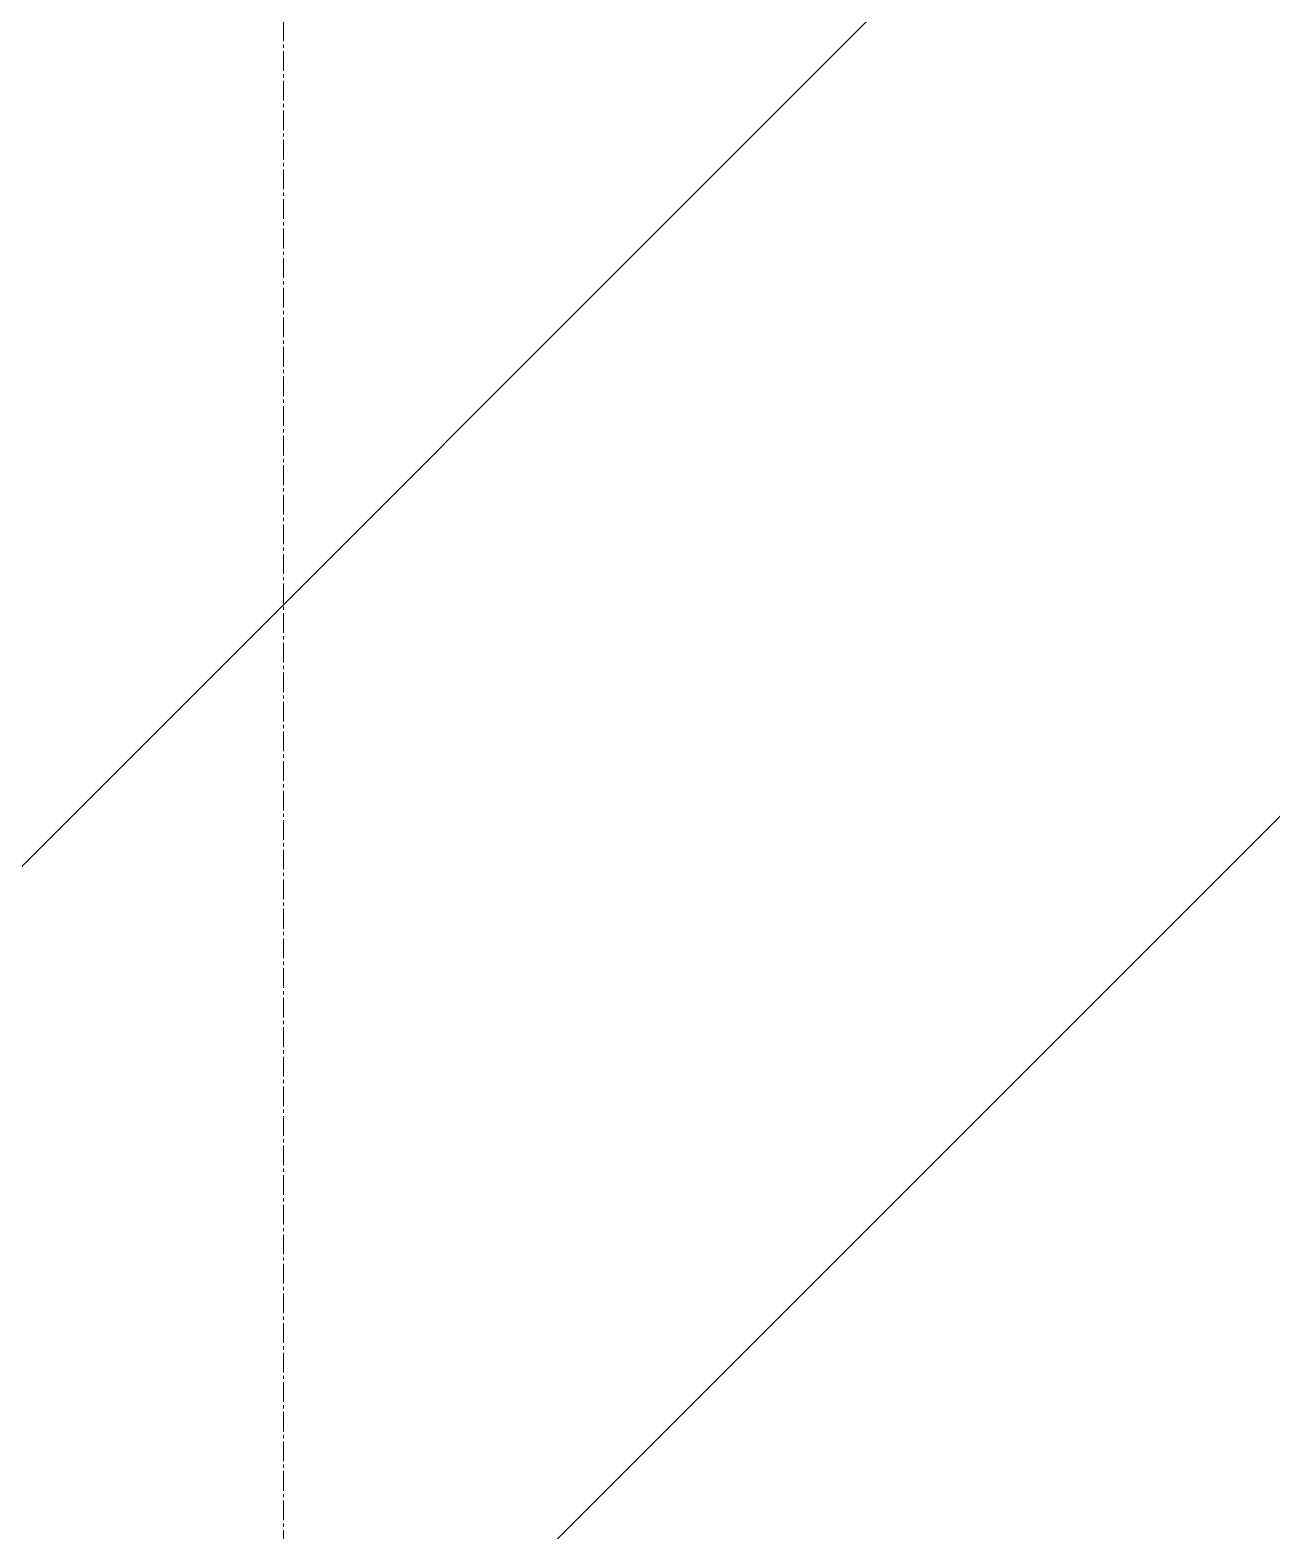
# Model space of a CAD drawing. Header units: millimetres. Extents: x -24360 to 609566, y -391049 to 148426.
# Drawn here: x 527060 to 528260, y -75986 to -74536 of the extents above; entities that cross this region are included whole.
import ezdxf

# ---------------------------------------------------------------- set-up
doc = ezdxf.new("R2010")
doc.units = ezdxf.units.MM
doc.linetypes.add('CENTER2', pattern=[28.575, 19.05, -3.175, 3.175, -3.175])
doc.layers.add('АР_Оси_РД_100', color=7, linetype='Continuous', lineweight=0, true_color=0x525252)
doc.layers.add('Потолок штриховка', color=200, linetype='Continuous', lineweight=15)

msp = doc.modelspace()

# ---------------------------------------------------------------- hatches: boundary and pattern name
at = {"layer": 'Потолок штриховка'}
h = msp.add_hatch(dxfattribs=at)
h.set_pattern_fill('ANSI31', color=256, scale=260)
h.paths.add_polyline_path([(516914.532, -93915.876), (516914.532, -69960.876), (518180, -69980.876), (518185.057, -69660.876), (522949.532, -69660.876), (522948.983, -65160.876), (525839.532, -65188.909), (525838.623, -66079.643), (529004.428, -66065.129), (528984.532, -72125.876), (521204.532, -72125.876), (521194.532, -93915.876), (520674.532, -93915.876), (520674.532, -94535.876), (517434.532, -94545.876), (517434.537, -93915.876)])
h.paths.add_polyline_path([(521414.532, -81135.876), (521414.532, -79565.876), (525424.532, -79565.876), (525424.532, -80025.876), (525504.532, -80025.876), (525504.532, -78025.876), (529004.532, -78025.876), (528984.532, -81055.935), (528984.532, -81135.874)])
h.paths.add_polyline_path([(521414.532, -78025.876), (525104.532, -78025.876), (525104.532, -79445.876), (521414.532, -79445.876)], flags=16)
h.paths.add_polyline_path([(521414.532, -77635.876), (523654.532, -77635.876), (523654.532, -75105.876), (521414.532, -75105.876)], flags=17)
h.paths.add_polyline_path([(521404.532, -74985.876), (521409.532, -72345.876), (523604.532, -72345.876), (523604.532, -73935.876), (526374.532, -73935.876), (526374.532, -72705.876), (528984.532, -72705.876), (528984.532, -77315.876), (526374.532, -77315.876), (526374.532, -74985.876), (526054.533, -74985.876), (526054.533, -77315.876), (524494.533, -77315.875), (524494.533, -74985.876)], flags=17)

# ---------------------------------------------------------------- linework, layer by layer
at = {"layer": 'АР_Оси_РД_100', "linetype": 'CENTER2'}
msp.add_lwpolyline([(527304.533, -97435.876), (527304.533, -62107.197), (527454.533, -61707.197)], dxfattribs=at)

doc.saveas('drawing.dxf')
